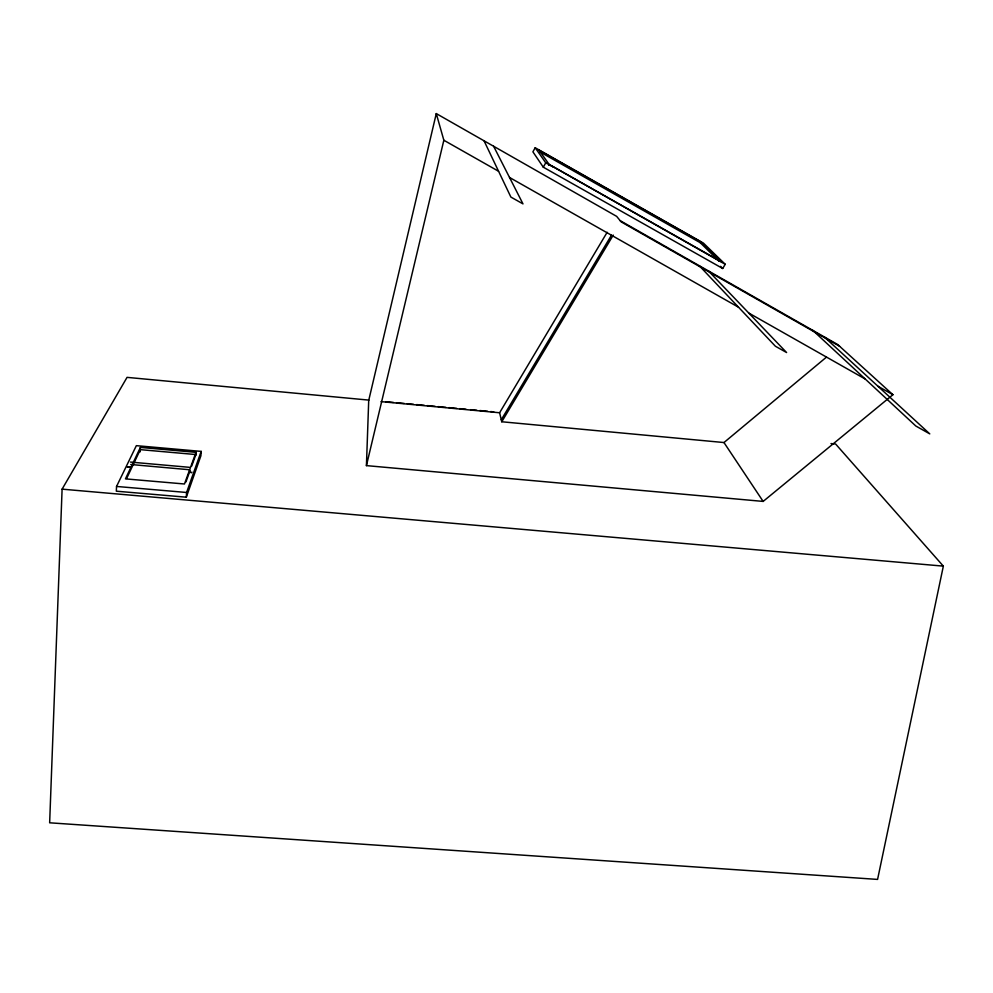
<?xml version="1.0" encoding="UTF-8"?>
<svg xmlns="http://www.w3.org/2000/svg" width="993" height="993" viewBox="0 0 993 993"><rect width="100%" height="100%" fill="white"/><g stroke="black" fill="none" stroke-linecap="round" stroke-linejoin="round"><path stroke-width="1.49" d="M620.153 220.645L837.67 344.521L892.918 394.717L763.145 501.415L366.429 465.618L368.726 400.092L127.054 377.365L62.1 489.152L49.65 822.8L877.576 879.413L943.35 566.134L835.61 444.008L831.004 443.573M116.541 486.446L116.33 491.187L186.312 497.195L200.896 455.799L201.169 451.393L136.351 445.658L116.541 486.446L186.585 492.478L201.169 451.393M140.187 451.852L140.41 447.421L196.006 452.336L195.82 455.278M186.312 497.195L186.585 492.478M368.713 400.452L436.275 113.587L616.653 216.362L621.146 221.861L839.544 346.222M366.429 465.618L443.846 140.249L436.275 113.587M196.006 452.336L184.475 483.988L125.441 478.874L140.41 447.421M185.914 481.977L190.11 470.434M191.674 466.102L195.869 454.546L140.298 449.643L126.632 478.465M535.202 147.746L532.906 151.83L543.295 167.184L722.705 268.495L725.225 264.299L703.416 243.086L535.202 147.746L545.753 162.815L551.475 166.054M543.295 167.184L545.753 162.815M548.57 165.297L549.092 164.366L539.05 150.228L700.785 241.882L720.856 261.507L549.092 164.366M725.225 264.299L551.475 165.781M826.437 357.145L723.971 442.543L501.763 421.764L499.603 412.765L607.157 232.288M719.267 261.37L700.276 242.726L700.785 241.882M501.279 419.766L611.427 235.242M501.763 421.764L613.24 235.105M190.209 472.134L191.388 472.792L191.922 472.147M130.48 462.08L189.601 467.331M62.1 489.152L943.35 566.134M130.741 464.501L189.315 469.726M385.706 401.693L393.427 402.426M396.505 402.711L404.225 403.431M407.316 403.729L413.485 404.312M416.576 404.598L424.284 405.318M427.375 405.616L435.095 406.336M438.186 406.634L445.894 407.353M448.985 407.651L456.706 408.371M459.796 408.657L465.965 409.24M470.595 409.675L476.764 410.258M479.855 410.543L487.575 411.276M490.654 411.561L493.744 411.859M381.027 401.619L499.603 412.765M551.4 165.918L553.002 166.911M539.907 151.867L700.276 242.726M443.846 140.249L498.573 171.268M509.521 177.462L738.531 307.234M748.734 313.018L865.188 379.003M877.886 386.203L892.918 394.717M824.165 336.826L929.771 433.879L915.844 426.022L812.77 330.334M720.533 266.347L722.705 268.495M708.406 270.903L786.593 352.54L775.396 346.234L699.283 265.714M723.971 442.543L763.145 501.415M493.62 146.256L522.988 203.888L510.874 197.061L484.05 140.807M129.798 466.958L127.34 466.933L129.798 466.958"/></g></svg>
